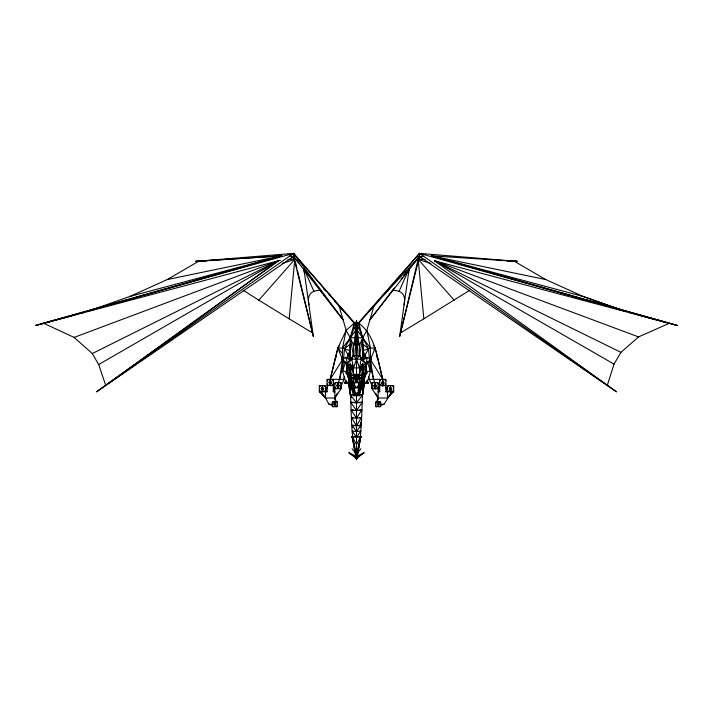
<?xml version="1.0" encoding="UTF-8"?>
<svg xmlns="http://www.w3.org/2000/svg" width="713" height="713" viewBox="0 0 713 713"><rect width="100%" height="100%" fill="white"/><g stroke="black" fill="none" stroke-linecap="round" stroke-linejoin="round"><path stroke-width="1.07" d="M359.602 393.995L364.263 379.191L365.814 371.981L365.814 363.452C358.755 359.735 359.022 351.839 359.602 344.958C356.714 337.65 358.372 329.789 356.5 322.249C354.646 329.789 356.277 337.65 353.398 344.958C353.978 351.839 354.245 359.735 347.186 363.452L347.186 371.981L348.737 379.191L353.398 393.995M349.156 375.894L347.186 371.981L347.276 364.432A7.79 6.096 -81.8 0 1 347.596 365.822M347.186 369.851L347.276 364.432L347.552 366.197M349.575 382.15C352.026 406.651 349.914 431.606 355.974 455.589L356.028 453.397M354.325 436.668L352.151 436.668L356.5 459.627C362.703 434.279 361.366 408.05 363.149 382.15M350.288 363.416L350.6 366.821L352.873 368.496L350.288 363.416L350.6 366.821L348.737 379.191L350.288 381.036L353.398 382.747L359.602 382.747L362.712 381.036L363.336 369.156L362.712 363.416L360.127 368.496L362.4 366.821L362.712 365.698L371.616 359.263L367.159 357.543L362.712 359.548L359.602 355.635L362.712 337.873L366.839 330.369L373.995 305.788L419.485 256.484L419.485 253.373L517.246 261.395L507.228 261.19M205.772 261.19L195.754 261.395L293.515 253.373L354.174 323.256L350.288 337.873L350.288 359.459L349.022 361.126M366.188 357.953L365.199 354.869L362.712 350.832L362.712 337.873L358.826 323.256L419.485 253.373L677.35 325.476L434.565 260.798L616.389 391.767L419.485 256.484L416.561 256.742M350.03 369.664L349.317 377.195M339.005 305.788L346.161 330.369L350.288 337.873L353.398 355.635L350.288 359.459L345.841 357.543L341.384 359.263L350.288 365.698L350.092 368.674L349.227 369.628M362.97 369.664L362.712 381.036L358.648 376.143L359.602 374.298L362.712 377.4L359.602 382.747L356.5 381.696L353.398 377.997L350.288 377.4L349.664 369.156L350.288 365.698M347.276 364.432L347.186 365.591L343.702 360.938A7.041 0.463 49 0 0 346.09 363.452M349.513 382.07L349.513 382.988L344.78 382.988L346.019 380.377L346.019 382.988L342.525 371.339L344.468 348.746L350.288 337.873L354.174 327.882L354.174 323.256L358.826 323.256C376.161 336.153 377.355 360.118 382.801 379.369L370.475 359.691L375.136 348.042L373.389 345.386M355.974 455.589L356.063 454.618M312.472 332.882L289.166 318.818L294.808 259.354L293.515 256.484L293.515 253.373L35.65 325.476L280.441 260.227M355.983 336.554L356.188 334.442M364.744 359.254L365.199 354.869L368.532 348.746L362.712 337.873L358.826 327.882L358.826 323.256M366.839 330.369L370.475 348.042L370.475 371.339L366.981 382.988L366.981 381.152L368.22 382.988L363.487 382.988L363.487 382.07M360.439 422.078L360.849 425.313L356.5 425.937L351.687 417.649L356.5 418.264L361.785 409.975L356.5 410.599L350.751 402.301L356.5 402.925L362.721 394.628L364.183 382.623M364.004 378.006L367.159 357.543M356.144 456.168L348.996 452.755L356.233 457.603L356.5 459.627L356.767 457.603L364.013 452.755L356.856 456.168M362.712 364.459L362.4 366.821L364.263 379.191L359.602 392.872L359.602 395.724L353.398 395.724L353.398 392.872L348.737 379.191L349.771 381M408.54 273.266L409.164 268.587L399.057 291.385M365.43 366.607L365.724 364.432L365.814 365.591L369.298 360.938A7.041 0.463 -49 0 1 366.91 363.452M423.629 256.288L419.485 256.484L399.645 336.563L409.164 268.587M352.677 382.48L352.454 383.246L351.545 382.908L352.418 383.193L352.668 382.302M351.803 383.852L353.14 384.262L352.079 384.949M352.222 385.492L353.505 385.769L352.819 386.571L352.65 385.528L353.639 385.858L352.498 386.589M354.04 390.359C356.001 390.109 353.835 392.676 353.648 390.813M353.354 387.034L354.058 387.64L352.917 388.228M353.051 388.772L354.397 389.182L353.336 389.868M354.076 390.43L354.762 391.232L353.666 390.831M355.261 392.596C353.737 394.512 354.156 390.492 355.315 392.56C352.561 393.754 356.643 390.831 354.067 392.738M359.299 390.501L359.245 391.508L358.461 391.428L358.238 390.688L359.049 390.332M359.664 389.868C357.373 390.252 359.682 387.391 359.807 389.432M358.995 387.685L360.02 387.123L360.083 388.228C357.498 388.068 361.348 387.293 359.602 388.228M359.414 386.045L360.439 385.483L360.502 386.589C358.051 386.678 361.928 384.931 359.459 385.911C359.548 387.311 361.643 385.519 360.02 386.589M361.197 383.852L359.86 384.262L360.921 384.949L359.913 384.672L360.11 383.888L360.974 383.95M358.969 392.596C357.195 394.316 358.309 390.439 358.969 392.703C356.669 394.102 358.942 390.403 358.826 393.139L354.174 393.139L351.215 381.303M359.352 390.813C359.316 392.489 357.16 390.394 358.924 390.43M361.393 382.48C361.313 384.093 359.165 383.255 361.464 382.426M338.39 382.471L339.566 379.369L342.525 359.691L337.864 348.042L346.161 330.369L354.174 323.256M365.448 366.197L365.724 364.432L365.814 369.851M404.093 304.914L404.592 299.888A224.818 41.265 -40.8 0 0 400.305 291.929L398.505 291.145A224.818 41.265 -40.8 0 0 392.23 290.414M357.079 330.039L358.826 327.882L357.668 327.882L356.5 320.44L355.332 327.882L354.174 327.882L355.921 330.039M358.577 395.047L362.721 394.628L364.708 382.712M356.767 457.603L356.616 458.468L364.013 452.755M347.516 371.339L342.525 371.339L342.525 348.042L350.288 337.873L355.279 337.606L356.09 333.39M356.937 454.618L357.026 455.589L360.849 436.668L358.675 436.668M342.525 359.691L330.199 379.369L337.864 348.042L342.525 348.042L346.161 330.369M354.539 382.168L354.129 384.102L353.719 382.15M359.379 382.204L358.96 384.129L358.55 382.177M418.629 257.357L399.645 336.563M340.671 386.491L343.096 381.696L344.272 376.91M339.566 379.369L342.534 366.945M359.058 444.092L360.849 436.668L356.5 437.292L352.151 436.668L356.5 457.782L360.849 436.668L356.5 444.466L352.151 436.668L353.942 444.092M330.199 379.369L337.864 348.042L339.611 345.386M347.186 371.981L347.703 369.895M361.785 381.303L358.826 393.469L354.174 393.469L354.174 392.872L353.398 392.872L354.949 393.977L358.051 393.888L359.602 392.872L357.668 393.629L355.332 393.629L354.174 392.872M357.739 387.89L359.058 382.302L357.739 387.89L355.261 387.89L353.942 382.302L355.261 387.89M353.238 387.15C355.555 388.371 351.268 387.542 353.398 388.228M359.432 390.92L358.746 391.446M360.306 427.283L360.849 425.313L358.675 425.313M355.038 393.959L356.277 393.941M607.289 385.368L614.027 364.138L620.943 352.347L638.554 336.91L669.4 323.256L634.668 313.889M342.525 371.339L345.493 362.07M346.812 357.953L347.801 354.869L350.288 350.832L349.94 344.352L344.468 348.746L350.68 359.156M345.841 357.543L349.905 371.651L350.288 381.036L354.352 376.143L358.648 376.143L358.051 377.997L356.5 381.696L353.398 382.747L350.288 377.4L356.5 359.192L359.602 355.635L365.814 363.452L363.095 371.651L363.683 377.195M358.648 376.143L358.051 378.345L357.275 377.605L353.398 377.997M334.86 391.793L333.301 391.793L334.86 387.132L336.411 388.683M326.313 389.717L327.481 386.615M333.925 404.218L334.86 401.731L335.787 404.218L334.86 405.456L333.925 404.218L334.86 402.97L335.787 404.218L334.86 403.763L333.925 404.218L334.86 404.218M377.222 404.111L378.157 401.624L379.084 404.111L378.157 405.358L377.222 404.111L378.157 402.872L379.084 404.111L377.222 404.111L378.157 403.665L379.084 404.111M359.664 439.752L360.849 436.668L356.5 454.083L352.151 436.668L353.336 439.752M322.436 391.793L323.675 388.683L322.436 386.357L321.189 388.683L322.436 391.793L322.436 386.357M330.279 385.581L331.518 382.471L330.279 380.145L329.032 382.471L330.279 385.581L330.279 380.145M337.971 388.683L339.21 385.581L337.971 383.255L336.723 385.581L337.971 388.683L337.971 383.255M375.118 388.95L376.357 385.849L375.118 383.523L373.87 385.849L375.118 388.95L375.118 383.523M382.801 386.089L384.04 382.979L382.801 380.653L381.553 382.979L382.801 386.089L382.801 380.608M376.722 401.553L378.14 398.006L375.724 393.211M390.555 392.052L391.793 388.941L390.555 386.615L389.307 388.941L390.555 392.052L390.555 386.615M349.664 369.156L350.6 366.821L350.288 364.459M351.331 368.095L349.905 371.651L353.398 367.944L359.602 367.944L362.4 366.821L362.712 363.416L360.127 368.496M353.398 382.747L353.398 367.944L351.839 366.821L350.6 366.821L351.714 367.142L352.882 365.065M355.279 330.984L350.288 337.873L353.398 344.958L359.602 344.958L362.712 337.873L357.721 330.939L356.776 331.082L357.721 337.614L362.712 337.873L370.475 348.042L375.136 348.042L382.801 379.369M334.86 359.691L336.188 356.776M353.398 344.958L355.609 340.359M337.276 393.211L334.86 398.006L336.278 401.553M363.844 375.894L365.814 371.981L365.724 364.432A7.79 6.096 81.8 0 0 365.404 365.822M353.398 378.345L354.352 376.5L353.398 374.298L350.288 377.4L350.288 381.036M379.387 406.695L380.626 405.456L384.04 404.218L390.786 393.567M344.78 382.988L345.796 381.152L344.78 382.988L345.796 382.257L345.796 381.152L346.019 382.988M363.229 381L364.263 379.191L362.712 381.036M359.388 417.649L361.313 417.649L356.5 425.937L352.151 425.313L352.694 427.283M378.14 400.073L378.14 382.471L371.928 382.471L371.928 388.683L378.14 398.006L387.462 398.006L387.462 385.581L393.674 385.581L393.674 391.793L385.911 391.793L387.462 389.129L385.911 388.683M361.063 384.512L360.421 384.895M390.564 386.82L389.307 388.941L390.555 390.492M334.86 400.073L334.86 382.471L341.072 382.471L341.072 388.683L334.86 398.006L325.538 398.006L319.326 391.793L319.326 385.581L325.538 385.581L325.538 398.006L328.96 404.218L332.374 405.456L333.613 406.695M362.32 359.156L365.199 354.869L362.4 354.094M360.849 425.313L356.5 431.615L352.151 431.035L356.5 437.292L360.849 430.991L356.5 431.615L352.151 425.313L354.325 425.313M359.379 402.301L362.249 402.301L356.5 410.599L351.215 409.975L356.5 418.264L361.313 417.649M394.271 288.025L369.904 319.834L419.485 256.484L421.633 257.054M401.045 279.184L402.399 277.419M403.754 275.655L407.141 271.234M359.602 355.635L353.398 355.635L347.186 363.452L348.996 378.006M322.436 390.243L323.675 388.683L321.189 388.683M329.032 382.471L331.518 382.471L330.199 383.933M373.799 349.709L375.136 348.042M375.118 387.4L376.357 385.849L373.87 385.849M391.597 392.827L387.462 398.006L393.674 391.793M356.741 393.906L357.935 393.897M360.386 390.51L362.97 387.355L360.814 387.355M353.398 355.635L356.5 359.192L362.712 377.4L359.602 377.997L356.5 381.696L354.352 376.143M357.365 453.013L360.912 448.78M413.986 262.937L419.485 256.484L418.192 259.354L423.834 318.818L400.528 332.882M357.962 323.372L419.485 253.373L616.389 391.767M243.285 290.298L258.828 300.182L294.808 259.354L288.186 259.479M364.958 375.011L367.052 372.765A7.79 6.096 81.8 0 1 365.43 368.755M367.436 312.98L378.612 301.091M382.088 296.278L384.343 293.97M387.355 290.895L389.61 288.587M319.326 387.132L320.886 385.581M327.089 380.92L328.648 379.369M323.987 391.793L325.538 390.243M331.75 385.581L333.301 384.031M334.86 384.031L336.411 382.471M333.301 388.683L334.86 387.132M339.513 388.683L341.072 387.132M332.374 402.97L333.613 401.731M336.099 406.695L337.338 405.456M371.928 384.031L373.487 382.471M379.699 380.92L381.25 379.369M376.589 388.683L378.14 387.132L379.699 388.683M384.352 385.581L385.911 384.031M387.462 387.132L389.013 385.581M375.662 402.97L376.901 401.731M392.114 391.793L393.674 390.243M352.115 383.995L353.22 384.218L352.124 384.69M355.725 379.842L358.051 377.997L359.602 377.997M74.125 337.418L278.435 260.798L105.711 385.368L98.679 364.548L92.298 353.541L74.125 337.418L43.6 323.256L78.332 313.889M363.336 369.156L362.4 366.821L361.161 366.821L359.602 367.944L359.602 382.747M295.833 256.484L293.515 256.484L96.612 391.767L278.435 260.798L92.298 353.541M96.612 391.767L293.515 253.373L355.038 323.372M423.834 318.818L469.715 290.298M356.5 376.143L359.602 374.298L353.398 374.298L356.5 376.143L356.5 320.44M87.806 311.331L129.873 296.456L167.198 279.576L198.882 261.136L281.787 255.815L143.224 295.467M98.679 364.548L278.435 260.798M365.163 373.728L367.052 372.765A11.782 8.182 89.2 0 0 364.263 382.453L362.418 381.794L364.263 382.453M348.737 382.453L350.627 381.74L348.737 382.453A11.782 8.182 -89.2 0 0 345.948 372.765A7.79 6.096 -81.8 0 0 347.57 368.755M359.486 389.788L358.657 389.048L359.949 388.772M362.712 350.832L370.475 348.042M282.205 263.471L294.808 259.354L288.132 259.487M90.997 310.413L96.326 308.889M100.595 307.668L103.786 306.759M105.925 306.144L111.255 304.62M115.515 303.399L126.174 300.351M128.304 299.736L141.094 296.082M291.501 257.054L293.515 256.484L299.014 262.937M327.089 388.683L325.538 389.129L327.089 391.793L319.326 391.793M348.256 359.254L347.801 354.869L350.6 354.094M80.435 313.319L83.59 312.472M129.873 296.456L281.787 255.815L195.754 261.395L205.754 260.896M65.73 317.428L35.65 325.476L281.787 255.815L167.198 279.576M67.887 316.848L71.104 315.993M355.725 378.612L358.051 377.997L355.725 377.605L354.949 378.345L354.352 376.5M352.98 385.492L352.391 386.188M359.602 387.132C358.193 389.628 360.823 386.865 360.368 387.132M353.817 388.772C352.98 391.366 355.154 387.284 353.381 389.61M363.024 355.101L365.199 354.869M362.249 402.301L356.5 402.925L350.279 394.628L348.292 382.712M360.814 387.56L362.97 387.355M336.723 385.581L339.21 385.581M389.307 388.941L391.793 388.941M211.306 260.61L214.64 260.45M198.882 261.136L205.504 261.02M357.721 337.614L357.124 337.614L357.739 337.873L356.5 324.067L355.261 337.873L355.876 337.614L355.279 337.606M365.484 371.339L370.475 371.339L368.532 348.746L363.06 344.352L362.712 359.459L362.712 337.873M343.719 379.369L327.089 379.369L327.089 391.793M368.728 376.758L369.316 379.369L385.911 379.369L385.911 391.793M330.279 382.471L331.518 382.471M351.518 382.765L352.142 382.765M360.858 382.765L361.482 382.765M352.561 384.405L353.167 384.405M359.833 384.405L360.439 384.405M360.02 385.492L360.778 385.492M327.089 385.581L333.301 385.581M379.699 385.581L385.911 385.581M375.118 385.849L376.357 385.849M353.586 386.045L352.374 386.045L352.801 386.499M355.261 387.266L357.739 387.266M352.525 390.51L349.869 387.355L352.079 387.355M354.005 387.685L352.882 387.845M334.86 388.683L341.072 388.683M371.928 388.683L378.14 388.683M354.423 389.316L353.229 389.458M358.577 389.316L359.183 389.316M354.236 390.956L354.842 390.956M358.158 390.956L358.764 390.956M353.755 391.508L354.236 391.508M378.14 391.793L379.699 391.793L379.699 379.369M353.889 392.052L354.655 392.052M358.345 392.052L359.111 392.052M354.423 394.628L350.279 394.628L348.817 382.623M358.577 394.628L362.721 394.628M350.751 402.301L353.621 402.301M328.96 404.218L332.374 404.218M380.626 404.218L384.04 404.218M351.215 409.975L353.327 409.975M359.673 409.975L361.785 409.975M351.687 417.649L353.612 417.649M424.814 259.479L418.192 259.354L454.172 300.182M507.496 261.02L514.118 261.136L545.801 279.576L583.127 296.456L625.194 311.331L583.002 296.394M424.868 259.487L418.192 259.354L430.795 263.471M498.36 260.45L501.694 260.61M507.246 260.896L517.246 261.395L431.213 255.815L569.776 295.467M384.04 382.979L381.553 382.979L382.801 384.53M349.869 387.355L352.079 387.56M354.423 395.047L350.279 394.628L351.126 397.747M347.801 354.869L349.976 355.101M289.692 256.056L293.515 256.484L343.096 319.834L293.515 253.373M352.561 384.949L352.035 384.672M647.27 317.428L677.35 325.476L431.213 255.815L545.801 279.576M357.275 378.612L354.949 377.997L357.275 379.842M431.213 255.815L583.127 296.456M641.896 315.993L645.113 316.848M629.41 312.472L632.565 313.319M571.906 296.082L584.696 299.736M586.826 300.351L597.485 303.399M601.745 304.62L607.075 306.144M609.214 306.759L612.405 307.668M616.674 308.889L622.003 310.413M342.525 348.042L350.288 350.832M614.027 364.138L434.565 260.798L638.554 336.91M351.714 367.142L353.398 367.944L351.839 359.192L361.161 359.192L359.602 367.944L363.095 371.651L362.409 369.726M434.565 260.798L620.943 352.347M347.837 373.728L345.948 372.765L348.042 375.011M258.828 300.182L289.166 318.818M368.22 382.988L367.204 382.257L367.204 381.152L368.22 382.988L366.981 380.377L366.981 382.988M348.996 452.755L356.384 458.468L356.233 457.603M304.46 273.266L303.836 268.587L313.943 291.394M392.114 385.581L393.674 387.132M384.352 379.369L385.911 380.92M387.462 390.243L389.013 391.793M379.699 384.031L381.25 385.581M376.589 382.471L378.14 384.031M371.928 387.132L373.487 388.683M379.387 401.731L380.626 402.97M375.662 405.456L376.901 406.695M339.513 382.471L341.072 384.031M331.75 379.369L333.301 380.92M327.089 384.031L328.648 385.581M323.987 385.581L325.538 387.132M336.099 401.731L337.338 402.97M319.326 390.243L320.886 391.793M323.39 288.587L325.645 290.895M328.657 293.97L330.912 296.278M352.088 448.78L355.635 453.013M334.388 301.091L345.564 312.98M351.687 367.213L352.873 368.496L351.839 366.821M363.773 369.628L362.908 368.674L362.712 365.698M337.864 348.042L342.623 353.71M321.403 392.827L325.538 398.006L322.214 393.567M305.859 271.234L309.246 275.655M310.601 277.419L311.955 279.184M318.729 288.025L343.096 319.834M358.648 376.5L359.602 378.345M372.329 386.491L369.316 379.369M357.391 340.359L359.602 344.958M376.812 356.776L378.14 359.691M362.008 368.942L363.095 371.651M370.466 366.945L374.61 382.471M385.519 386.615L386.687 389.717M378.14 387.132L379.699 391.793M367.507 362.07L370.475 371.339M365.297 369.895L365.814 371.981M293.515 256.484L313.355 336.563L303.836 268.587M295.325 261.511L296.884 267.999M297.401 270.165L313.355 336.563M308.925 304.923L308.417 299.906A224.675 41.247 40.8 0 1 312.704 291.929L314.495 291.154A224.675 41.247 40.8 0 1 320.77 290.414M370.475 359.691L373.434 379.369M356.839 332.169L357.008 335.431M356.972 453.397L357.026 455.589M378.157 401.624L378.157 405.358M365.234 382.07L365.234 382.988M358.051 393.38L359.602 395.35L353.398 395.35L354.949 393.38M357.668 393.629L357.668 394.227M357.044 393.629L357.044 394.227M356.5 377.738L356.5 378.407M356.5 395.252L356.5 459.627M355.956 393.629L355.956 394.227M355.332 393.629L355.332 394.227M350.288 337.873L350.288 359.459M347.766 382.07L347.766 382.988M334.86 401.731L334.86 405.456M333.301 379.369L333.301 391.793M366.348 363.978A7.041 0.463 -49 0 1 366.125 364.165M346.875 364.165A7.041 0.463 49 0 1 346.652 363.978M356.5 330.761L354.949 355.635L356.5 355.983L358.051 355.635L356.5 330.761M356.5 326.144L354.949 344.958L356.5 345.778L358.051 344.958L356.5 326.144M361.259 368.683C362.008 371.001 362.908 367.079 361.259 368.683M350.769 368.648C351.375 370.947 352.507 367.008 350.769 368.648M337.338 401.731L332.374 401.731L332.374 406.695L337.338 406.695L337.338 401.731M380.626 401.731L375.662 401.731L375.662 406.695L380.626 406.695L380.626 401.731"/></g></svg>
